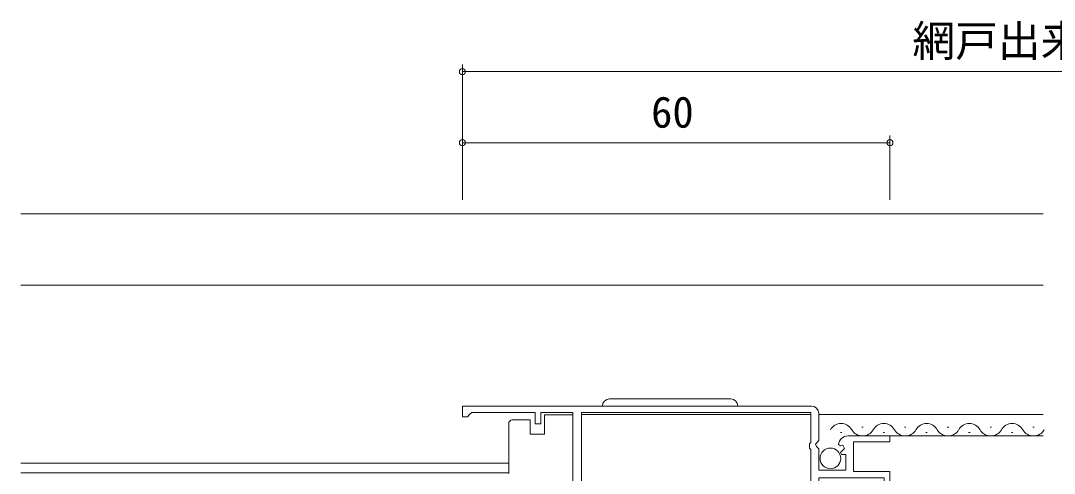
# Model space of a CAD drawing. Units: millimetres, scale not verified. Extents: x -567 to 567, y -403 to 403.
# Drawn here: x 110.7 to 255.8, y -82.5 to -18.8 of the extents above; entities that cross this region are included whole.
import ezdxf
from ezdxf.enums import TextEntityAlignment as Align

# ---------------------------------------------------------------- set-up
doc = ezdxf.new("R2010")
doc.units = ezdxf.units.MM
doc.header["$LTSCALE"] = 2
for name, color, linetype, lineweight in [('0-1_USER1', 2, 'Continuous', 9), ('0-2_YKK_ZWAK', 4, 'Continuous', 9), ('0-4_YKK_12', 3, 'Continuous', 9), ('0-5_YKK_13', 7, 'Continuous', 9), ('0-7_YSS_K', 6, 'Continuous', 9)]:
    doc.layers.add(name, color=color, linetype=linetype, lineweight=lineweight)
doc.styles.add('ＭＳ ゴシック', font='')
doc.styles.get('ＭＳ ゴシック').set_extended_font_data('MS Gothic')

msp = doc.modelspace()

# ---------------------------------------------------------------- linework, layer by layer
at = {"layer": '0-1_USER1'}
for p, q in [((221.581, -74.2), (189.378, -74.2)), ((254.181, -74.2), (222.681, -74.2)), ((225.729, -76.7), (225.929, -76.7)), ((228.729, -75.94), (228.929, -75.94)), ((231.729, -76.7), (231.929, -76.7)), ((234.729, -75.94), (234.929, -75.94)), ((237.729, -76.7), (237.929, -76.7)), ((240.729, -75.94), (240.929, -75.94)), ((243.729, -76.7), (243.929, -76.7)), ((246.729, -75.94), (246.929, -75.94)), ((249.729, -76.7), (249.929, -76.7)), ((252.729, -75.94), (252.929, -75.94)), ((254.181, -77.2), (232.281, -77.2)), ((110.681, -81), (179.178, -81)), ((110.681, -82.4), (179.178, -82.4))]:
    msp.add_line(p, q, dxfattribs=at)
for centre, start, end in [((225.829, -77.158), 29.20254, 150.79746), ((228.829, -75.482), 209.20254, 330.79746), ((231.829, -77.158), 29.20254, 150.79746), ((234.829, -75.482), 209.20254, 330.79746), ((237.829, -77.158), 29.20254, 150.79746), ((240.829, -75.482), 209.20254, 330.79746), ((243.829, -77.158), 29.20254, 150.79746), ((246.829, -75.482), 209.20254, 330.79746), ((249.829, -77.158), 29.20254, 150.79746), ((252.829, -75.482), 209.20254, 330.79746)]:
    msp.add_arc(centre, 1.718, start, end, dxfattribs=at)
at = {"layer": '0-2_YKK_ZWAK'}
for p, q in [((210.331, -72), (193.331, -72)), ((179.678, -74.95), (182.178, -74.95)), ((182.178, -74.95), (182.178, -76.95)), ((182.178, -76.95), (184.178, -76.95)), ((179.178, -82.45), (179.178, -81.95))]:
    msp.add_line(p, q, dxfattribs=at)
for points in [[(184.178, -76.95), (184.178, -74.25), (188.178, -74.25), (188.178, -85.65)], [(179.178, -81.95), (179.178, -75.95), (179.178, -75.45)]]:
    msp.add_lwpolyline(points, dxfattribs=at)
msp.add_circle((224.329, -80.35), 1.45, dxfattribs=at)
for centre, radius, start, end in [((193.331, -73), 1, 90, 180), ((210.331, -73), 1, 0, 90), ((179.678, -75.45), 0.5, 90, 179.99999)]:
    msp.add_arc(centre, radius, start, end, dxfattribs=at)
at = {"layer": '0-4_YKK_12'}
for p, q in [((110.681, -46), (254.181, -46)), ((254.181, -56), (110.681, -56))]:
    msp.add_line(p, q, dxfattribs=at)
at = {"layer": '0-5_YKK_13'}
msp.add_line((172.681, -73), (221.681, -73), dxfattribs=at)
msp.add_line((172.681, -73), (221.681, -73), dxfattribs=at)
for points in [[(173.585, -86.029), (173.778, -86.1), (177.881, -86.1), (177.881, -84.1), (183.681, -84.1), (183.681, -86.1), (188.178, -86.1), (188.178, -73.9), (183.681, -73.9), (183.681, -75.5), (182.881, -75.5), (182.881, -73.9), (173.981, -73.9), (173.681, -74.2), (173.381, -74.5), (172.681, -74.5), (172.681, -73)], [(222.681, -74), (222.681, -77.831), (222.227, -78.371), (222.381, -78.7), (222.681, -79), (222.681, -82), (226.481, -82), (226.481, -79.8), (225.864, -79.8), (225.756, -79.541), (226.322, -78.976), (226.051, -78.508), (225.732, -78.593), (225.482, -78.382)], [(226.776, -77.2), (232.681, -77.2), (232.681, -78), (227.581, -78), (227.581, -82.2), (232.681, -82.2), (232.681, -87), (231.881, -87), (231.881, -83.1), (222.681, -83.1), (222.681, -86)]]:
    msp.add_lwpolyline(points, dxfattribs=at)
msp.add_lwpolyline([(189.378, -86.1), (221.581, -86.1), (221.581, -79.1), (221.381, -78.9), (221.381, -78.3), (221.581, -78.1), (221.581, -73.9), (189.378, -73.9)], close=True, dxfattribs=at)
for centre, radius, start, end in [((221.681, -74), 1, 0.00001, 89.99999), ((226.776, -78.5), 1.3, 89.99998, 174.7841)]:
    msp.add_arc(centre, radius, start, end, dxfattribs=at)
at = {"layer": '0-7_YSS_K'}
for p, q in [((172.681, -44), (172.681, -25)), ((172.681, -26), (338.681, -26)), ((172.681, -44), (172.681, -35)), ((172.681, -36), (232.681, -36)), ((232.681, -44), (232.681, -35))]:
    msp.add_line(p, q, dxfattribs=at)
for centre in [(172.681, -26), (172.681, -36), (232.681, -36)]:
    msp.add_circle(centre, 0.425, dxfattribs=at)

# ---------------------------------------------------------------- texts
at = {"layer": '0-7_YSS_K', "style": 'ＭＳ ゴシック'}
for s, p in [('網戸出来幅 MW', (235.841, -25.2)), ('60', (199.161, -35.2))]:
    msp.add_text(s, height=4.399, dxfattribs=at).set_placement(p, align=Align.BOTTOM_LEFT)

doc.saveas('drawing.dxf')
